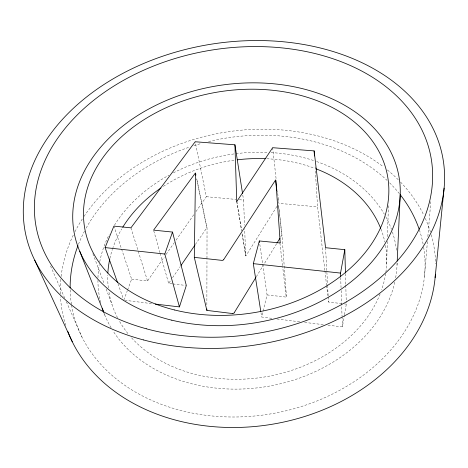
<?xml version="1.0" encoding="UTF-8"?>
<svg xmlns="http://www.w3.org/2000/svg" width="468" height="468" viewBox="0 0 468 468"><rect width="100%" height="100%" fill="white"/><g stroke="black" fill="none" stroke-linecap="round" stroke-linejoin="round"><path stroke-width="0.35" stroke-dasharray="2.34 1.75" d="M206.862 304.82L206.973 259.658M206.973 258.389L207.043 227.7L196.583 178.045M386.626 264.192L387.334 240.997M387.463 236.644L388.417 205.475M397.051 264.701L397.116 263.25M424.458 276.483L427.424 241.599M427.857 236.516L430.882 200.907M327.992 325.213L342.4 326.863L344.354 315.496M344.477 314.783L346.314 304.13L346.232 301.222M286.41 296.882L286.422 296.823A1.152 0.936 -6 0 0 286.439 296.636L281.988 235.386L278.46 203.802M271.785 318.334L261.653 317L267.07 294.916L259.746 243.84M123.798 300.111L127.337 290.646M127.588 289.967L131.631 279.15L114.133 226.799M256.3 276.758L263.554 264.941M264.695 263.08L276.646 243.606M280.665 237.06L281.391 235.878A5.897 4.505 -5.8 0 1 281.49 235.72L281.841 235.217L278.466 205.072M276.863 206.487L245.87 255.955L242.196 233.696M172.183 283.848L168.65 283.438L171.165 279.776M172.587 277.694L180.221 266.567M195.355 244.495L206.879 227.694L196.56 178.747M131.631 279.15L147.525 280.987L164.227 257.049M166.128 254.335L174.371 242.523M176.009 240.172L194.413 213.794M195.981 211.554L206.341 196.706L195.179 141.757M206.341 196.706L235.948 199.415M239.277 199.719L243.576 200.111L244.524 225.143M324.85 270.305L317.567 206.885L278.84 203.34L277.711 193.225M267.07 294.916L286.229 297.098L282.678 266.848M172.891 283.93L185.615 285.41M341.821 303.603L328.495 302.047L328.162 299.157M344.319 303.896L346.314 304.13M323.207 324.64L304.37 322.358M151.468 303.615L125.155 300.316M299.625 321.779L276.998 318.983M50.515 265.988L64.707 298.087M66.368 301.772L81.976 337.077M103.954 312.905L105.282 316.28M92.875 253.709L104.382 284.298M106.166 289.06L112.045 304.691M117.965 283.737L123.312 298.742M130.923 227.834L147.525 280.987M153.767 230.835L159.921 252.58M160.12 253.276L168.65 283.438M236.866 201.386L241.605 230.104M236.668 201.357L241.535 230.794M242.014 233.667L245.688 255.926L244.659 228.63M242.787 195.086L243.576 200.111M260.974 312.671L261.653 317M279.922 243.05L282.59 266.122M324.932 270.995L326.524 284.883M326.605 285.585L327.746 295.536M272.651 147.707L276.102 178.776M277.471 191.055L277.629 192.5M277.898 198.777L278.138 200.93M315.104 166.889L317.567 206.885M325.564 247.701L327.559 284.655M327.594 285.381L328.185 296.25M328.22 296.975L328.495 302.047M340.692 277.442L341.043 287.615M341.143 290.523L342.026 315.959M342.05 316.684L342.4 326.863M345.472 273.634L345.77 284.526M345.793 285.252L346.215 300.497M392.389 231.999A150.38 117.456 -9.4 0 1 396.653 251.848M397.092 263.262A150.38 117.456 -9.4 0 1 395.583 278.121M394.764 282.169A150.38 117.456 -9.4 0 1 267.924 386.346A150.38 117.456 -9.4 0 1 112.911 330.736M111.097 327.793A150.38 117.456 -9.4 0 1 103.931 312.922M100.719 302.691A150.38 117.456 -9.4 0 1 97.935 280.461M97.964 277.676A150.38 117.456 -9.4 0 1 99.239 264.525M99.742 261.782A150.38 117.456 -9.4 0 1 109.167 234.579M114.449 225.207A150.38 117.456 -9.4 0 1 168.942 175.202M173.388 172.832A150.38 117.456 -9.4 0 1 234.638 153.849M235.989 153.679A150.38 117.456 -9.4 0 1 268.158 152.404M271.066 152.562A150.38 117.456 -9.4 0 1 313.952 160.641M316.62 161.542A150.38 117.456 -9.4 0 1 384.368 214.256M385.731 216.69A150.38 117.456 -9.4 0 1 391.47 229.367M385.486 245.466A140.23 109.436 -9.4 0 1 385.866 272.288M385.661 273.645A140.23 109.436 -9.4 0 1 381.59 289.926M380.086 293.974A140.23 109.436 -9.4 0 1 266.175 376.705A140.23 109.436 -9.4 0 1 130.718 336.855M127.922 333.544A140.23 109.436 -9.4 0 1 119.2 320.767M117.556 317.743A140.23 109.436 -9.4 0 1 108.705 290.71M108.324 287.89A140.23 109.436 -9.4 0 1 107.775 275.143M109.921 258.295A140.23 109.436 -9.4 0 1 112.384 249.362M112.612 248.678A140.23 109.436 -9.4 0 1 121.692 228.969M163.344 186.381A140.23 109.436 -9.4 0 1 234.491 160.179M266.772 158.746A140.23 109.436 -9.4 0 1 314.707 168.322M380.952 229.063A140.23 109.436 -9.4 0 1 384.813 241.962M431.291 234.842A188.668 147.906 -9.5 0 1 435.62 263.7M65.748 325.447A188.668 147.906 -9.5 0 1 60.483 296.753M60.36 293.939A188.668 147.906 -9.5 0 1 60.817 279.238M61.109 276.453A188.668 147.906 -9.5 0 1 73.681 234.257M74.956 231.719A188.668 147.906 -9.5 0 1 82.456 218.755M84.041 216.356A188.668 147.906 -9.5 0 1 383.491 166.883M387.434 169.995A188.668 147.906 -9.5 0 1 398.531 180.016M400.509 182.04A188.668 147.906 -9.5 0 1 423.815 215.216M425.295 218.38A188.668 147.906 -9.5 0 1 430.496 232.146M423.663 247.239A178.407 139.704 -9.5 0 1 269.977 414.01A178.407 139.704 -9.5 0 1 71.563 305.054M71.452 304.346A178.407 139.704 -9.5 0 1 70.147 288.703M78.478 244.319A178.407 139.704 -9.5 0 1 84.772 230.619M86.153 228.08A178.407 139.704 -9.5 0 1 189.938 146.952M193.875 145.671A178.407 139.704 -9.5 0 1 201.17 143.506M208.547 141.588A178.407 139.704 -9.5 0 1 387.03 180.344M389.622 182.848A178.407 139.704 -9.5 0 1 399.678 194.033M419.386 229.917A178.407 139.704 -9.5 0 1 423.166 244.413"/><path stroke-width="0.7" d="M232.151 313.496L206.862 310.395L194.296 257.371L195.536 173.078L195.835 174.5M397.215 261.074L400.193 195.004M435.123 277.623L444.109 188.113M340.663 276.717L340.54 273.084L344.805 249.678L325.564 247.701L314.122 150.889L272.651 147.707L236.866 201.386M280.18 242.752L280.18 242.734A1.246 0.954 -6.5 0 0 280.203 242.547L275.81 180.127M260.752 311.232L253.311 263.654L259.33 240.961L280.069 242.962M155.312 304.083L179.437 306.897L186.322 285.492L172.522 232.069L153.574 230.133L195.361 173.072L195.811 175.202M179.437 306.897L164.806 254.03L172.522 232.069M117.48 282.374L105.095 247.59L113.899 226.108L130.923 227.834L195.179 141.757L234.936 144.811L242.564 193.647M234.158 312.823L255.92 277.378M277.009 243.003L279.934 238.247M223.681 259.617L275.166 180.63A6.341 4.569 -6.3 0 1 275.278 180.467L275.652 179.952L276.863 190.716M181.034 265.379L194.963 245.068M234.082 312.94L234.064 312.957A1.556 1.275 -11.5 0 0 233.93 313.18L232.97 313.595A7.927 6.511 -12.2 0 0 232.701 313.554L232.292 313.507M223.599 259.734L223.569 259.781A1.685 1.305 -11.2 0 0 223.435 259.98L222.394 260.419A8.57 6.675 -11.8 0 0 222.101 260.383L194.296 257.371M164.806 254.03L105.095 247.59M340.54 273.084L253.311 263.654M236.744 201.369L234.936 144.811M34.737 260.226L72.318 341.821M79.806 251.439L103.691 312.226A150.38 117.456 -9.4 0 1 102.281 308.172M259.33 240.961L259.541 242.401M314.122 150.889L314.438 155.979M344.805 249.678L345.448 272.908M206.862 308.997L206.862 310.395M107.868 273.019A140.23 109.436 -9.4 0 1 109.769 258.991M122.739 227.237A140.23 109.436 -9.4 0 1 160.945 187.99M237.235 159.828A140.23 109.436 -9.4 0 1 265.403 158.681M316.035 168.825A140.23 109.436 -9.4 0 1 380.695 228.402M435.398 274.166A188.668 147.906 -9.5 0 1 269.861 424.628A188.668 147.906 -9.5 0 1 67.907 331.648M70.141 287.99A178.407 139.704 -9.5 0 1 77.963 245.653M400.117 194.589A178.407 139.704 -9.5 0 1 419.158 229.244M171.809 320.188A164.812 120.024 -9.4 0 0 399.128 177.559A164.812 120.024 -9.4 0 0 138.534 114.982A164.812 120.024 -9.4 0 0 171.809 320.188M174.64 309.991A153.662 111.788 -9.4 0 0 387.943 178.349A153.662 111.788 -9.4 0 0 145.899 118.509A153.662 111.788 -9.4 0 0 174.64 309.991M143.313 339.891A212.068 152.001 -9.5 0 0 443.951 165.59A212.068 152.001 -9.5 0 0 114.578 77.981A212.068 152.001 -9.5 0 0 143.313 339.891M146.215 328.764A200.474 143.495 -9.5 0 0 432.169 165.842A200.474 143.495 -9.5 0 0 122.16 81.104A200.474 143.495 -9.5 0 0 146.215 328.764"/></g></svg>
